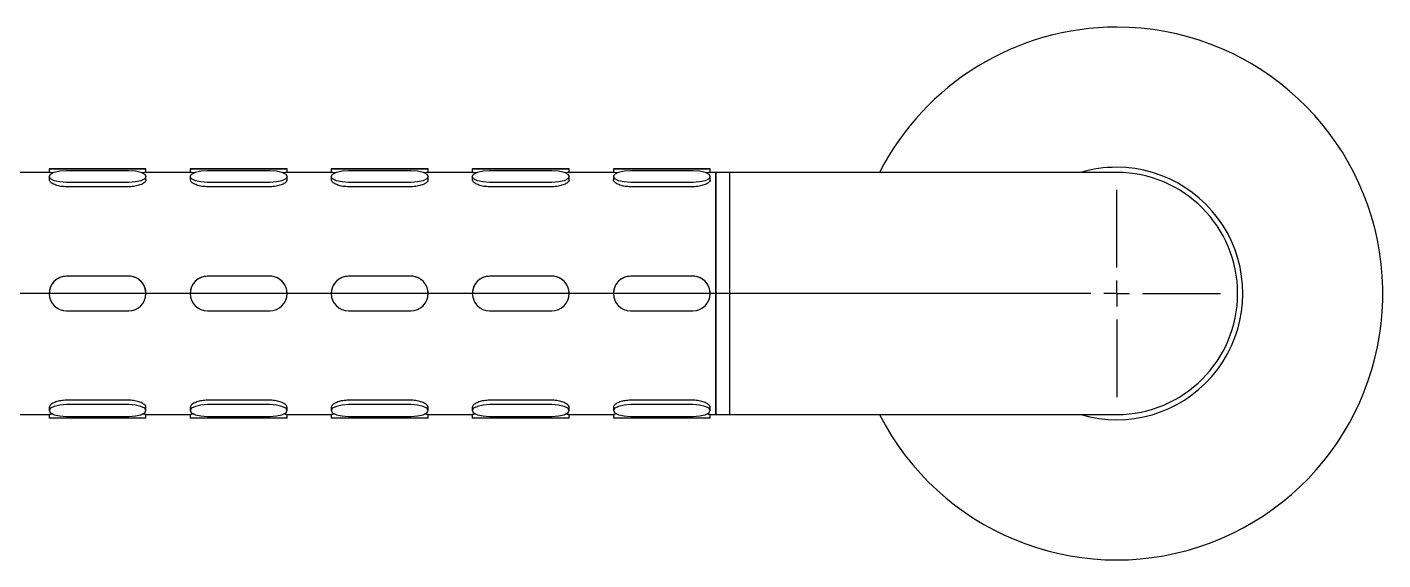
# Model space of a CAD drawing. Extents: x 0 to 3255, y 0 to 2385.
# Drawn here: x 1809.2 to 2005.3, y 1313.6 to 1390.6 of the extents above; entities that cross this region are included whole.
import ezdxf

# ---------------------------------------------------------------- set-up
doc = ezdxf.new("R2010")
doc.units = 0
doc.header["$LTSCALE"] = 10
doc.header["$MEASUREMENT"] = 0
doc.linetypes.add('CENTERX2', pattern=[20.32, 12.7, -2.54, 2.54, -2.54])
doc.layers.get('0').update_dxf_attribs({"linetype": 'CONTINUOUS'})
doc.layers.add('中心线层', color=1, linetype='CENTERX2', lineweight=25)

# ---------------------------------------------------------------- blocks, each defined once
blk = doc.blocks.new('SW_CENTERMARKSYMBOL_1')
at = {"layer": '中心线层', "color": 0}
for p, q in [((0, 1.25), (0, 5)), ((-1.25, 0), (-155.077, 0)), ((0, 0), (-0.625, 0)), ((0, 0), (0, 0.625)), ((0, 0), (0, -0.625)), ((0, 0), (0.625, 0)), ((1.25, 0), (5, 0)), ((0, -1.25), (0, -5))]:
    blk.add_line(p, q, dxfattribs=at)

msp = doc.modelspace()

# ---------------------------------------------------------------- linework, layer by layer
at = {"color": 7, "linetype": 'Continuous', "lineweight": 25}
for p, q in [((1812.47, 1369.6), (1806, 1369.6)), ((1812.43, 1370.1), (1812.43, 1369.6)), ((1812.43, 1369.02), (1812.43, 1368.54)), ((1814.93, 1370.1), (1823.93, 1370.1)), ((1823.93, 1370.1), (1814.93, 1370.1)), ((1814.93, 1369.87), (1823.93, 1369.87)), ((1832.87, 1369.6), (1826.4, 1369.6)), ((1826.43, 1369.6), (1826.43, 1370.1)), ((1826.43, 1368.54), (1826.43, 1369.02)), ((1832.83, 1370.1), (1832.83, 1369.6)), ((1832.83, 1369.02), (1832.83, 1368.54)), ((1844.33, 1370.1), (1835.33, 1370.1)), ((1835.33, 1370.1), (1844.33, 1370.1)), ((1835.33, 1369.87), (1844.33, 1369.87)), ((1853.27, 1369.6), (1846.8, 1369.6)), ((1846.83, 1369.6), (1846.83, 1370.1)), ((1846.83, 1368.54), (1846.83, 1369.02)), ((1853.23, 1370.1), (1853.23, 1369.6)), ((1853.23, 1369.02), (1853.23, 1368.54)), ((1855.73, 1370.1), (1864.73, 1370.1)), ((1864.73, 1370.1), (1855.73, 1370.1)), ((1855.73, 1369.87), (1864.73, 1369.87)), ((1873.67, 1369.6), (1867.2, 1369.6)), ((1867.23, 1369.6), (1867.23, 1370.1)), ((1867.23, 1368.54), (1867.23, 1369.02)), ((1873.63, 1370.1), (1873.63, 1369.6)), ((1873.63, 1369.02), (1873.63, 1368.54)), ((1876.13, 1370.1), (1885.13, 1370.1)), ((1885.13, 1370.1), (1876.13, 1370.1)), ((1876.13, 1369.87), (1885.13, 1369.87)), ((1894.07, 1369.6), (1887.6, 1369.6)), ((1887.63, 1369.6), (1887.63, 1370.1)), ((1887.63, 1368.54), (1887.63, 1369.02)), ((1894.03, 1370.1), (1894.03, 1369.6)), ((1894.03, 1369.02), (1894.03, 1368.54)), ((1896.53, 1370.1), (1905.53, 1370.1)), ((1905.53, 1370.1), (1896.53, 1370.1)), ((1896.53, 1369.87), (1905.53, 1369.87)), ((1908.83, 1369.6), (1908, 1369.6)), ((1908.03, 1369.6), (1908.03, 1370.1)), ((1908.03, 1368.54), (1908.03, 1369.02)), ((1910.83, 1369.6), (1908.83, 1369.6)), ((1908.83, 1334.6), (1908.83, 1369.6)), ((1908.83, 1369.6), (1908.83, 1334.6)), ((1941.83, 1369.6), (1910.83, 1369.6)), ((1910.83, 1369.6), (1910.83, 1334.6)), ((1966.83, 1369.6), (1941.83, 1369.6)), ((1823.93, 1368.16), (1814.93, 1368.16)), ((1823.93, 1367.52), (1814.93, 1367.52)), ((1844.33, 1368.16), (1835.33, 1368.16)), ((1844.33, 1367.52), (1835.33, 1367.52)), ((1864.73, 1368.16), (1855.73, 1368.16)), ((1864.73, 1367.52), (1855.73, 1367.52)), ((1885.13, 1368.16), (1876.13, 1368.16)), ((1885.13, 1367.52), (1876.13, 1367.52)), ((1905.53, 1368.16), (1896.53, 1368.16)), ((1905.53, 1367.52), (1896.53, 1367.52)), ((1823.93, 1354.6), (1814.93, 1354.6)), ((1823.93, 1354.6), (1814.93, 1354.6)), ((1844.33, 1354.6), (1835.33, 1354.6)), ((1844.33, 1354.6), (1835.33, 1354.6)), ((1864.73, 1354.6), (1855.73, 1354.6)), ((1864.73, 1354.6), (1855.73, 1354.6)), ((1885.13, 1354.6), (1876.13, 1354.6)), ((1885.13, 1354.6), (1876.13, 1354.6)), ((1905.53, 1354.6), (1896.53, 1354.6)), ((1905.53, 1354.6), (1896.53, 1354.6)), ((1812.43, 1352.1), (1812.43, 1352.1)), ((1826.43, 1352.1), (1826.43, 1352.1)), ((1832.83, 1352.1), (1832.83, 1352.1)), ((1846.83, 1352.1), (1846.83, 1352.1)), ((1853.23, 1352.1), (1853.23, 1352.1)), ((1867.23, 1352.1), (1867.23, 1352.1)), ((1873.63, 1352.1), (1873.63, 1352.1)), ((1887.63, 1352.1), (1887.63, 1352.1)), ((1894.03, 1352.1), (1894.03, 1352.1)), ((1908.03, 1352.1), (1908.03, 1352.1)), ((1814.93, 1349.6), (1823.93, 1349.6)), ((1835.33, 1349.6), (1844.33, 1349.6)), ((1855.73, 1349.6), (1864.73, 1349.6)), ((1876.13, 1349.6), (1885.13, 1349.6)), ((1896.53, 1349.6), (1905.53, 1349.6)), ((1812.43, 1335.66), (1812.43, 1335.19)), ((1823.93, 1336.68), (1814.93, 1336.68)), ((1823.93, 1336.04), (1814.93, 1336.04)), ((1826.43, 1335.19), (1826.43, 1335.66)), ((1832.83, 1335.66), (1832.83, 1335.19)), ((1844.33, 1336.68), (1835.33, 1336.68)), ((1844.33, 1336.04), (1835.33, 1336.04)), ((1846.83, 1335.19), (1846.83, 1335.66)), ((1853.23, 1335.66), (1853.23, 1335.19)), ((1864.73, 1336.68), (1855.73, 1336.68)), ((1864.73, 1336.04), (1855.73, 1336.04)), ((1867.23, 1335.19), (1867.23, 1335.66)), ((1873.63, 1335.66), (1873.63, 1335.19)), ((1885.13, 1336.68), (1876.13, 1336.68)), ((1885.13, 1336.04), (1876.13, 1336.04)), ((1887.63, 1335.19), (1887.63, 1335.66)), ((1894.03, 1335.66), (1894.03, 1335.19)), ((1905.53, 1336.68), (1896.53, 1336.68)), ((1905.53, 1336.04), (1896.53, 1336.04)), ((1908.03, 1335.19), (1908.03, 1335.66)), ((1806, 1334.6), (1812.47, 1334.6)), ((1812.43, 1334.61), (1812.43, 1334.1)), ((1814.93, 1334.33), (1823.93, 1334.33)), ((1823.93, 1334.1), (1814.93, 1334.1)), ((1826.4, 1334.6), (1832.87, 1334.6)), ((1826.43, 1334.1), (1826.43, 1334.61)), ((1832.83, 1334.61), (1832.83, 1334.1)), ((1835.33, 1334.33), (1844.33, 1334.33)), ((1844.33, 1334.1), (1835.33, 1334.1)), ((1846.8, 1334.6), (1853.27, 1334.6)), ((1846.83, 1334.1), (1846.83, 1334.61)), ((1853.23, 1334.61), (1853.23, 1334.1)), ((1855.73, 1334.33), (1864.73, 1334.33)), ((1864.73, 1334.1), (1855.73, 1334.1)), ((1867.2, 1334.6), (1873.67, 1334.6)), ((1867.23, 1334.1), (1867.23, 1334.61)), ((1873.63, 1334.61), (1873.63, 1334.1)), ((1876.13, 1334.33), (1885.13, 1334.33)), ((1885.13, 1334.1), (1876.13, 1334.1)), ((1887.6, 1334.6), (1894.07, 1334.6)), ((1887.63, 1334.1), (1887.63, 1334.61)), ((1894.03, 1334.61), (1894.03, 1334.1)), ((1896.53, 1334.33), (1905.53, 1334.33)), ((1905.53, 1334.1), (1896.53, 1334.1)), ((1908, 1334.6), (1908.83, 1334.6)), ((1908.03, 1334.1), (1908.03, 1334.61)), ((1908.83, 1334.6), (1910.83, 1334.6)), ((1910.83, 1334.6), (1941.83, 1334.6)), ((1941.83, 1334.6), (1966.83, 1334.6))]:
    msp.add_line(p, q, dxfattribs=at)
at = {"color": 7, "linetype": 'Continuous', "lineweight": 25, "flags": 128}
for points in [[(1814.93, 1370.1), (1813.98, 1370.1), (1813.17, 1370.1), (1812.62, 1370.1), (1812.43, 1370.1), (1812.62, 1370.1), (1813.17, 1370.1), (1813.98, 1370.1), (1814.93, 1370.1)], [(1814.93, 1368.16), (1813.98, 1368.23), (1813.17, 1368.41), (1812.62, 1368.69), (1812.43, 1369.02), (1812.62, 1369.35), (1813.17, 1369.62), (1813.98, 1369.81), (1814.93, 1369.87)], [(1823.93, 1370.1), (1824.89, 1370.1), (1825.7, 1370.1), (1826.24, 1370.1), (1826.43, 1370.1), (1826.24, 1370.1), (1825.7, 1370.1), (1824.89, 1370.1), (1823.93, 1370.1)], [(1823.93, 1369.87), (1824.89, 1369.81), (1825.7, 1369.62), (1826.24, 1369.35), (1826.43, 1369.02), (1826.24, 1368.69), (1825.7, 1368.41), (1824.89, 1368.23), (1823.93, 1368.16)], [(1835.33, 1370.1), (1834.38, 1370.1), (1833.57, 1370.1), (1833.02, 1370.1), (1832.83, 1370.1), (1833.02, 1370.1), (1833.57, 1370.1), (1834.38, 1370.1), (1835.33, 1370.1)], [(1835.33, 1368.16), (1834.38, 1368.23), (1833.57, 1368.41), (1833.02, 1368.69), (1832.83, 1369.02), (1833.02, 1369.35), (1833.57, 1369.62), (1834.38, 1369.81), (1835.33, 1369.87)], [(1844.33, 1370.1), (1845.29, 1370.1), (1846.1, 1370.1), (1846.64, 1370.1), (1846.83, 1370.1), (1846.64, 1370.1), (1846.1, 1370.1), (1845.29, 1370.1), (1844.33, 1370.1)], [(1844.33, 1369.87), (1845.29, 1369.81), (1846.1, 1369.62), (1846.64, 1369.35), (1846.83, 1369.02), (1846.64, 1368.69), (1846.1, 1368.41), (1845.29, 1368.23), (1844.33, 1368.16)], [(1855.73, 1370.1), (1854.78, 1370.1), (1853.97, 1370.1), (1853.42, 1370.1), (1853.23, 1370.1), (1853.42, 1370.1), (1853.97, 1370.1), (1854.78, 1370.1), (1855.73, 1370.1)], [(1855.73, 1368.16), (1854.78, 1368.23), (1853.97, 1368.41), (1853.42, 1368.69), (1853.23, 1369.02), (1853.42, 1369.35), (1853.97, 1369.62), (1854.78, 1369.81), (1855.73, 1369.87)], [(1864.73, 1370.1), (1865.69, 1370.1), (1866.5, 1370.1), (1867.04, 1370.1), (1867.23, 1370.1), (1867.04, 1370.1), (1866.5, 1370.1), (1865.69, 1370.1), (1864.73, 1370.1)], [(1864.73, 1369.87), (1865.69, 1369.81), (1866.5, 1369.62), (1867.04, 1369.35), (1867.23, 1369.02), (1867.04, 1368.69), (1866.5, 1368.41), (1865.69, 1368.23), (1864.73, 1368.16)], [(1876.13, 1370.1), (1875.18, 1370.1), (1874.37, 1370.1), (1873.82, 1370.1), (1873.63, 1370.1), (1873.82, 1370.1), (1874.37, 1370.1), (1875.18, 1370.1), (1876.13, 1370.1)], [(1876.13, 1368.16), (1875.18, 1368.23), (1874.37, 1368.41), (1873.82, 1368.69), (1873.63, 1369.02), (1873.82, 1369.35), (1874.37, 1369.62), (1875.18, 1369.81), (1876.13, 1369.87)], [(1885.13, 1370.1), (1886.09, 1370.1), (1886.9, 1370.1), (1887.44, 1370.1), (1887.63, 1370.1), (1887.44, 1370.1), (1886.9, 1370.1), (1886.09, 1370.1), (1885.13, 1370.1)], [(1885.13, 1369.87), (1886.09, 1369.81), (1886.9, 1369.62), (1887.44, 1369.35), (1887.63, 1369.02), (1887.44, 1368.69), (1886.9, 1368.41), (1886.09, 1368.23), (1885.13, 1368.16)], [(1896.53, 1370.1), (1895.58, 1370.1), (1894.77, 1370.1), (1894.22, 1370.1), (1894.03, 1370.1), (1894.22, 1370.1), (1894.77, 1370.1), (1895.58, 1370.1), (1896.53, 1370.1)], [(1896.53, 1368.16), (1895.58, 1368.23), (1894.77, 1368.41), (1894.22, 1368.69), (1894.03, 1369.02), (1894.22, 1369.35), (1894.77, 1369.62), (1895.58, 1369.81), (1896.53, 1369.87)], [(1905.53, 1370.1), (1906.49, 1370.1), (1907.3, 1370.1), (1907.84, 1370.1), (1908.03, 1370.1), (1907.84, 1370.1), (1907.3, 1370.1), (1906.49, 1370.1), (1905.53, 1370.1)], [(1905.53, 1369.87), (1906.49, 1369.81), (1907.3, 1369.62), (1907.84, 1369.35), (1908.03, 1369.02), (1907.84, 1368.69), (1907.3, 1368.41), (1906.49, 1368.23), (1905.53, 1368.16)], [(1814.93, 1336.04), (1813.98, 1335.98), (1813.17, 1335.79), (1812.62, 1335.52), (1812.43, 1335.19), (1812.62, 1334.86), (1813.17, 1334.58), (1813.98, 1334.4), (1814.93, 1334.33)], [(1823.93, 1334.33), (1824.89, 1334.4), (1825.7, 1334.58), (1826.24, 1334.86), (1826.43, 1335.19), (1826.24, 1335.52), (1825.7, 1335.79), (1824.89, 1335.98), (1823.93, 1336.04)], [(1835.33, 1336.04), (1834.38, 1335.98), (1833.57, 1335.79), (1833.02, 1335.52), (1832.83, 1335.19), (1833.02, 1334.86), (1833.57, 1334.58), (1834.38, 1334.4), (1835.33, 1334.33)], [(1844.33, 1334.33), (1845.29, 1334.4), (1846.1, 1334.58), (1846.64, 1334.86), (1846.83, 1335.19), (1846.64, 1335.52), (1846.1, 1335.79), (1845.29, 1335.98), (1844.33, 1336.04)], [(1855.73, 1336.04), (1854.78, 1335.98), (1853.97, 1335.79), (1853.42, 1335.52), (1853.23, 1335.19), (1853.42, 1334.86), (1853.97, 1334.58), (1854.78, 1334.4), (1855.73, 1334.33)], [(1864.73, 1334.33), (1865.69, 1334.4), (1866.5, 1334.58), (1867.04, 1334.86), (1867.23, 1335.19), (1867.04, 1335.52), (1866.5, 1335.79), (1865.69, 1335.98), (1864.73, 1336.04)], [(1876.13, 1336.04), (1875.18, 1335.98), (1874.37, 1335.79), (1873.82, 1335.52), (1873.63, 1335.19), (1873.82, 1334.86), (1874.37, 1334.58), (1875.18, 1334.4), (1876.13, 1334.33)], [(1885.13, 1334.33), (1886.09, 1334.4), (1886.9, 1334.58), (1887.44, 1334.86), (1887.63, 1335.19), (1887.44, 1335.52), (1886.9, 1335.79), (1886.09, 1335.98), (1885.13, 1336.04)], [(1896.53, 1336.04), (1895.58, 1335.98), (1894.77, 1335.79), (1894.22, 1335.52), (1894.03, 1335.19), (1894.22, 1334.86), (1894.77, 1334.58), (1895.58, 1334.4), (1896.53, 1334.33)], [(1905.53, 1334.33), (1906.49, 1334.4), (1907.3, 1334.58), (1907.84, 1334.86), (1908.03, 1335.19), (1907.84, 1335.52), (1907.3, 1335.79), (1906.49, 1335.98), (1905.53, 1336.04)], [(1814.93, 1334.1), (1813.98, 1334.1), (1813.17, 1334.1), (1812.62, 1334.1), (1812.43, 1334.1)], [(1826.43, 1334.1), (1826.24, 1334.1), (1825.7, 1334.1), (1824.89, 1334.1), (1823.93, 1334.1)], [(1835.33, 1334.1), (1834.38, 1334.1), (1833.57, 1334.1), (1833.02, 1334.1), (1832.83, 1334.1)], [(1846.83, 1334.1), (1846.64, 1334.1), (1846.1, 1334.1), (1845.29, 1334.1), (1844.33, 1334.1)], [(1855.73, 1334.1), (1854.78, 1334.1), (1853.97, 1334.1), (1853.42, 1334.1), (1853.23, 1334.1)], [(1867.23, 1334.1), (1867.04, 1334.1), (1866.5, 1334.1), (1865.69, 1334.1), (1864.73, 1334.1)], [(1876.13, 1334.1), (1875.18, 1334.1), (1874.37, 1334.1), (1873.82, 1334.1), (1873.63, 1334.1)], [(1887.63, 1334.1), (1887.44, 1334.1), (1886.9, 1334.1), (1886.09, 1334.1), (1885.13, 1334.1)], [(1896.53, 1334.1), (1895.58, 1334.1), (1894.77, 1334.1), (1894.22, 1334.1), (1894.03, 1334.1)], [(1908.03, 1334.1), (1907.84, 1334.1), (1907.3, 1334.1), (1906.49, 1334.1), (1905.53, 1334.1)]]:
    msp.add_lwpolyline(points, dxfattribs=at)
at = {"color": 7, "linetype": 'Continuous', "lineweight": 25}
for centre, radius, start, end in [((1966.83, 1352.1), 38.5, 207.0357, 89.9628), ((1966.83, 1352.1), 38.5, 89.9628, 152.9643), ((1966.83, 1352.1), 18.25, 253.517, 89.9628), ((1966.83, 1352.1), 18.25, 89.9628, 106.483), ((1966.83, 1352.1), 17.5, 0, 90), ((1814.93, 1352.1), 2.5, 90, 270), ((1823.93, 1352.1), 2.5, 270, 90), ((1835.33, 1352.1), 2.5, 90, 270), ((1844.33, 1352.1), 2.5, 270, 90), ((1855.73, 1352.1), 2.5, 90, 270), ((1864.73, 1352.1), 2.5, 270, 90), ((1876.13, 1352.1), 2.5, 90, 270), ((1885.13, 1352.1), 2.5, 270, 90), ((1896.53, 1352.1), 2.5, 90, 270), ((1905.53, 1352.1), 2.5, 270, 90), ((1966.83, 1352.1), 17.5, 270, 0)]:
    msp.add_arc(centre, radius, start, end, dxfattribs=at)
for points, knots in [([(1813, 1369.53), (1812.94, 1369.54), (1812.68, 1369.57), (1812.47, 1369.6), (1812.47, 1369.6), (1812.47, 1369.6)], [0, 0, 0, 0, 0.161371, 0.66497, 1, 1, 1, 1]), ([(1826.4, 1369.6), (1826.41, 1369.6), (1826.45, 1369.61), (1826.27, 1369.58), (1825.99, 1369.55), (1825.88, 1369.53)], [0, 0, 0, 0, 0.168236, 0.669944, 1, 1, 1, 1]), ([(1833.4, 1369.53), (1833.34, 1369.54), (1833.08, 1369.57), (1832.87, 1369.6), (1832.87, 1369.6), (1832.87, 1369.6)], [0, 0, 0, 0, 0.161371, 0.66497, 1, 1, 1, 1]), ([(1846.8, 1369.6), (1846.81, 1369.6), (1846.85, 1369.61), (1846.67, 1369.58), (1846.39, 1369.55), (1846.28, 1369.53)], [0, 0, 0, 0, 0.168236, 0.669944, 1, 1, 1, 1]), ([(1853.8, 1369.53), (1853.74, 1369.54), (1853.48, 1369.57), (1853.27, 1369.6), (1853.27, 1369.6), (1853.27, 1369.6)], [0, 0, 0, 0, 0.161371, 0.66497, 1, 1, 1, 1]), ([(1867.2, 1369.6), (1867.21, 1369.6), (1867.25, 1369.61), (1867.07, 1369.58), (1866.79, 1369.55), (1866.68, 1369.53)], [0, 0, 0, 0, 0.168236, 0.669944, 1, 1, 1, 1]), ([(1874.2, 1369.53), (1874.14, 1369.54), (1873.88, 1369.57), (1873.67, 1369.6), (1873.67, 1369.6), (1873.67, 1369.6)], [0, 0, 0, 0, 0.161371, 0.66497, 1, 1, 1, 1]), ([(1887.6, 1369.6), (1887.61, 1369.6), (1887.65, 1369.61), (1887.47, 1369.58), (1887.19, 1369.55), (1887.08, 1369.53)], [0, 0, 0, 0, 0.168236, 0.669944, 1, 1, 1, 1]), ([(1894.6, 1369.53), (1894.54, 1369.54), (1894.28, 1369.57), (1894.07, 1369.6), (1894.07, 1369.6), (1894.07, 1369.6)], [0, 0, 0, 0, 0.1613715, 0.6649705, 1, 1, 1, 1]), ([(1908, 1369.6), (1908.01, 1369.6), (1908.05, 1369.61), (1907.87, 1369.58), (1907.59, 1369.55), (1907.48, 1369.53)], [0, 0, 0, 0, 0.168236, 0.669944, 1, 1, 1, 1]), ([(1814.93, 1367.52), (1814.66, 1367.54), (1814.1, 1367.56), (1813.35, 1367.76), (1812.79, 1368.04), (1812.47, 1368.32), (1812.47, 1368.48), (1812.47, 1368.54)], [0, 0, 0, 0, 0.213248, 0.426444, 0.641012, 0.856495, 1, 1, 1, 1]), ([(1826.4, 1368.54), (1826.41, 1368.51), (1826.45, 1368.39), (1826.22, 1368.14), (1825.75, 1367.85), (1825.05, 1367.63), (1824.41, 1367.53), (1824.03, 1367.53), (1823.93, 1367.52)], [0, 0, 0, 0, 0.070496, 0.28295, 0.496154, 0.711255, 0.926476, 1, 1, 1, 1]), ([(1835.33, 1367.52), (1835.06, 1367.54), (1834.5, 1367.56), (1833.75, 1367.76), (1833.19, 1368.04), (1832.87, 1368.32), (1832.87, 1368.48), (1832.87, 1368.54)], [0, 0, 0, 0, 0.213248, 0.426444, 0.641012, 0.856495, 1, 1, 1, 1]), ([(1846.8, 1368.54), (1846.81, 1368.51), (1846.85, 1368.39), (1846.62, 1368.14), (1846.15, 1367.85), (1845.45, 1367.63), (1844.81, 1367.53), (1844.43, 1367.53), (1844.33, 1367.52)], [0, 0, 0, 0, 0.070496, 0.28295, 0.496154, 0.711255, 0.926476, 1, 1, 1, 1]), ([(1855.73, 1367.52), (1855.46, 1367.54), (1854.9, 1367.56), (1854.15, 1367.76), (1853.59, 1368.04), (1853.27, 1368.32), (1853.27, 1368.48), (1853.27, 1368.54)], [0, 0, 0, 0, 0.213248, 0.426444, 0.641012, 0.856495, 1, 1, 1, 1]), ([(1867.2, 1368.54), (1867.21, 1368.51), (1867.25, 1368.39), (1867.02, 1368.14), (1866.55, 1367.85), (1865.85, 1367.63), (1865.21, 1367.53), (1864.83, 1367.53), (1864.73, 1367.52)], [0, 0, 0, 0, 0.070496, 0.28295, 0.496154, 0.711255, 0.926476, 1, 1, 1, 1]), ([(1876.13, 1367.52), (1875.86, 1367.54), (1875.3, 1367.56), (1874.55, 1367.76), (1873.99, 1368.04), (1873.67, 1368.32), (1873.67, 1368.48), (1873.67, 1368.54)], [0, 0, 0, 0, 0.213248, 0.426444, 0.641012, 0.856495, 1, 1, 1, 1]), ([(1887.6, 1368.54), (1887.61, 1368.51), (1887.65, 1368.39), (1887.42, 1368.14), (1886.95, 1367.85), (1886.25, 1367.63), (1885.61, 1367.53), (1885.23, 1367.53), (1885.13, 1367.52)], [0, 0, 0, 0, 0.070496, 0.28295, 0.496154, 0.711255, 0.926476, 1, 1, 1, 1]), ([(1896.53, 1367.52), (1896.26, 1367.54), (1895.7, 1367.56), (1894.95, 1367.76), (1894.39, 1368.04), (1894.07, 1368.32), (1894.07, 1368.48), (1894.07, 1368.54)], [0, 0, 0, 0, 0.213248, 0.426444, 0.641012, 0.856495, 1, 1, 1, 1]), ([(1908, 1368.54), (1908.01, 1368.51), (1908.05, 1368.39), (1907.82, 1368.14), (1907.35, 1367.85), (1906.65, 1367.63), (1906.01, 1367.53), (1905.63, 1367.53), (1905.53, 1367.52)], [0, 0, 0, 0, 0.070496, 0.28295, 0.496154, 0.711255, 0.926476, 1, 1, 1, 1]), ([(1814.93, 1354.6), (1814.66, 1354.58), (1814.1, 1354.52), (1813.35, 1354.09), (1812.79, 1353.46), (1812.47, 1352.76), (1812.47, 1352.29), (1812.47, 1352.1)], [0, 0, 0, 0, 0.213248, 0.426444, 0.641012, 0.856495, 1, 1, 1, 1]), ([(1826.4, 1352.1), (1826.41, 1352.2), (1826.45, 1352.57), (1826.22, 1353.2), (1825.75, 1353.9), (1825.05, 1354.39), (1824.41, 1354.59), (1824.03, 1354.6), (1823.93, 1354.6)], [0, 0, 0, 0, 0.070496, 0.28295, 0.496154, 0.711255, 0.926476, 1, 1, 1, 1]), ([(1835.33, 1354.6), (1835.06, 1354.58), (1834.5, 1354.52), (1833.75, 1354.09), (1833.19, 1353.46), (1832.87, 1352.76), (1832.87, 1352.29), (1832.87, 1352.1)], [0, 0, 0, 0, 0.213248, 0.426444, 0.641012, 0.856495, 1, 1, 1, 1]), ([(1846.8, 1352.1), (1846.81, 1352.2), (1846.85, 1352.57), (1846.62, 1353.2), (1846.15, 1353.9), (1845.45, 1354.39), (1844.81, 1354.59), (1844.43, 1354.6), (1844.33, 1354.6)], [0, 0, 0, 0, 0.070496, 0.28295, 0.496154, 0.711255, 0.926476, 1, 1, 1, 1]), ([(1855.73, 1354.6), (1855.46, 1354.58), (1854.9, 1354.52), (1854.15, 1354.09), (1853.59, 1353.46), (1853.27, 1352.76), (1853.27, 1352.29), (1853.27, 1352.1)], [0, 0, 0, 0, 0.213248, 0.426444, 0.641012, 0.856495, 1, 1, 1, 1]), ([(1867.2, 1352.1), (1867.21, 1352.2), (1867.25, 1352.57), (1867.02, 1353.2), (1866.55, 1353.9), (1865.85, 1354.39), (1865.21, 1354.59), (1864.83, 1354.6), (1864.73, 1354.6)], [0, 0, 0, 0, 0.070496, 0.28295, 0.496154, 0.711255, 0.926476, 1, 1, 1, 1]), ([(1876.13, 1354.6), (1875.86, 1354.58), (1875.3, 1354.52), (1874.55, 1354.09), (1873.99, 1353.46), (1873.67, 1352.76), (1873.67, 1352.29), (1873.67, 1352.1)], [0, 0, 0, 0, 0.213248, 0.426444, 0.641012, 0.856495, 1, 1, 1, 1]), ([(1887.6, 1352.1), (1887.61, 1352.2), (1887.65, 1352.57), (1887.42, 1353.2), (1886.95, 1353.9), (1886.25, 1354.39), (1885.61, 1354.59), (1885.23, 1354.6), (1885.13, 1354.6)], [0, 0, 0, 0, 0.070496, 0.28295, 0.496154, 0.711255, 0.926476, 1, 1, 1, 1]), ([(1896.53, 1354.6), (1896.26, 1354.58), (1895.7, 1354.52), (1894.95, 1354.09), (1894.39, 1353.46), (1894.07, 1352.76), (1894.07, 1352.29), (1894.07, 1352.1)], [0, 0, 0, 0, 0.213248, 0.426444, 0.641012, 0.856495, 1, 1, 1, 1]), ([(1908, 1352.1), (1908.01, 1352.2), (1908.05, 1352.57), (1907.82, 1353.2), (1907.35, 1353.9), (1906.65, 1354.39), (1906.01, 1354.59), (1905.63, 1354.6), (1905.53, 1354.6)], [0, 0, 0, 0, 0.070496, 0.28295, 0.496154, 0.711255, 0.926476, 1, 1, 1, 1]), ([(1814.93, 1336.68), (1814.66, 1336.67), (1814.1, 1336.64), (1813.35, 1336.44), (1812.79, 1336.17), (1812.47, 1335.89), (1812.47, 1335.73), (1812.47, 1335.66)], [0, 0, 0, 0, 0.213248, 0.426444, 0.641012, 0.856495, 1, 1, 1, 1]), ([(1826.4, 1335.66), (1826.41, 1335.69), (1826.45, 1335.82), (1826.22, 1336.06), (1825.75, 1336.35), (1825.05, 1336.58), (1824.41, 1336.67), (1824.03, 1336.68), (1823.93, 1336.68)], [0, 0, 0, 0, 0.070496, 0.28295, 0.496154, 0.711255, 0.926476, 1, 1, 1, 1]), ([(1835.33, 1336.68), (1835.06, 1336.67), (1834.5, 1336.64), (1833.75, 1336.44), (1833.19, 1336.17), (1832.87, 1335.89), (1832.87, 1335.73), (1832.87, 1335.66)], [0, 0, 0, 0, 0.213248, 0.426444, 0.641012, 0.856495, 1, 1, 1, 1]), ([(1846.8, 1335.66), (1846.81, 1335.69), (1846.85, 1335.82), (1846.62, 1336.06), (1846.15, 1336.35), (1845.45, 1336.58), (1844.81, 1336.67), (1844.43, 1336.68), (1844.33, 1336.68)], [0, 0, 0, 0, 0.070496, 0.28295, 0.496154, 0.711255, 0.926476, 1, 1, 1, 1]), ([(1855.73, 1336.68), (1855.46, 1336.67), (1854.9, 1336.64), (1854.15, 1336.44), (1853.59, 1336.17), (1853.27, 1335.89), (1853.27, 1335.73), (1853.27, 1335.66)], [0, 0, 0, 0, 0.213248, 0.426444, 0.641012, 0.856495, 1, 1, 1, 1]), ([(1867.2, 1335.66), (1867.21, 1335.69), (1867.25, 1335.82), (1867.02, 1336.06), (1866.55, 1336.35), (1865.85, 1336.58), (1865.21, 1336.67), (1864.83, 1336.68), (1864.73, 1336.68)], [0, 0, 0, 0, 0.070496, 0.28295, 0.496154, 0.711255, 0.926476, 1, 1, 1, 1]), ([(1876.13, 1336.68), (1875.86, 1336.67), (1875.3, 1336.64), (1874.55, 1336.44), (1873.99, 1336.17), (1873.67, 1335.89), (1873.67, 1335.73), (1873.67, 1335.66)], [0, 0, 0, 0, 0.213248, 0.426444, 0.641012, 0.856495, 1, 1, 1, 1]), ([(1887.6, 1335.66), (1887.61, 1335.69), (1887.65, 1335.82), (1887.42, 1336.06), (1886.95, 1336.35), (1886.25, 1336.58), (1885.61, 1336.67), (1885.23, 1336.68), (1885.13, 1336.68)], [0, 0, 0, 0, 0.070496, 0.28295, 0.496154, 0.711255, 0.926476, 1, 1, 1, 1]), ([(1896.53, 1336.68), (1896.26, 1336.67), (1895.7, 1336.64), (1894.95, 1336.44), (1894.39, 1336.17), (1894.07, 1335.89), (1894.07, 1335.73), (1894.07, 1335.66)], [0, 0, 0, 0, 0.213248, 0.426444, 0.641012, 0.856495, 1, 1, 1, 1]), ([(1908, 1335.66), (1908.01, 1335.69), (1908.05, 1335.82), (1907.82, 1336.06), (1907.35, 1336.35), (1906.65, 1336.58), (1906.01, 1336.67), (1905.63, 1336.68), (1905.53, 1336.68)], [0, 0, 0, 0, 0.070496, 0.28295, 0.496154, 0.711255, 0.926476, 1, 1, 1, 1]), ([(1813, 1334.67), (1812.94, 1334.67), (1812.68, 1334.64), (1812.47, 1334.61), (1812.47, 1334.61), (1812.47, 1334.61)], [0, 0, 0, 0, 0.161036, 0.665673, 1, 1, 1, 1]), ([(1826.4, 1334.61), (1826.41, 1334.61), (1826.45, 1334.6), (1826.27, 1334.63), (1825.99, 1334.66), (1825.88, 1334.67)], [0, 0, 0, 0, 0.167182, 0.669943, 1, 1, 1, 1]), ([(1833.4, 1334.67), (1833.34, 1334.67), (1833.08, 1334.64), (1832.87, 1334.61), (1832.87, 1334.61), (1832.87, 1334.61)], [0, 0, 0, 0, 0.161036, 0.665673, 1, 1, 1, 1]), ([(1846.8, 1334.61), (1846.81, 1334.61), (1846.85, 1334.6), (1846.67, 1334.63), (1846.39, 1334.66), (1846.28, 1334.67)], [0, 0, 0, 0, 0.1671823, 0.6699432, 1, 1, 1, 1]), ([(1853.8, 1334.67), (1853.74, 1334.67), (1853.48, 1334.64), (1853.27, 1334.61), (1853.27, 1334.61), (1853.27, 1334.61)], [0, 0, 0, 0, 0.1610362, 0.6656727, 1, 1, 1, 1]), ([(1867.2, 1334.61), (1867.21, 1334.61), (1867.25, 1334.6), (1867.07, 1334.63), (1866.79, 1334.66), (1866.68, 1334.67)], [0, 0, 0, 0, 0.167182, 0.669943, 1, 1, 1, 1]), ([(1874.2, 1334.67), (1874.14, 1334.67), (1873.88, 1334.64), (1873.67, 1334.61), (1873.67, 1334.61), (1873.67, 1334.61)], [0, 0, 0, 0, 0.161036, 0.665673, 1, 1, 1, 1]), ([(1887.6, 1334.61), (1887.61, 1334.61), (1887.65, 1334.6), (1887.47, 1334.63), (1887.19, 1334.66), (1887.08, 1334.67)], [0, 0, 0, 0, 0.167182, 0.669943, 1, 1, 1, 1]), ([(1894.6, 1334.67), (1894.54, 1334.67), (1894.28, 1334.64), (1894.07, 1334.61), (1894.07, 1334.61), (1894.07, 1334.61)], [0, 0, 0, 0, 0.1610362, 0.6656727, 1, 1, 1, 1]), ([(1908, 1334.61), (1908.01, 1334.61), (1908.05, 1334.6), (1907.87, 1334.63), (1907.59, 1334.66), (1907.48, 1334.67)], [0, 0, 0, 0, 0.167182, 0.669943, 1, 1, 1, 1])]:
    msp.add_open_spline(points, degree=3, knots=knots, dxfattribs=at)

# ---------------------------------------------------------------- block references
at = {"layer": '中心线层', "xscale": 3, "yscale": 3, "zscale": 3}
msp.add_blockref('SW_CENTERMARKSYMBOL_1', (1966.83, 1352.1), dxfattribs=at)

doc.saveas('drawing.dxf')
